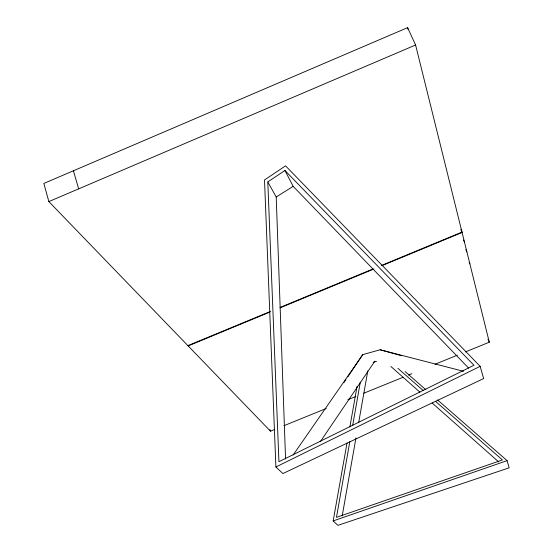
<?xml version="1.0" encoding="UTF-8"?>
<svg xmlns="http://www.w3.org/2000/svg" width="553" height="553" viewBox="0 0 553 553"><rect width="100%" height="100%" fill="white"/><g stroke="black" fill="none" stroke-linecap="round" stroke-linejoin="round"><path stroke-width="0.83" d="M349.807 441.695L336.473 517.352L502.414 459.965L435.564 401.354M352.655 425.54L360.3 382.185M342.196 515.942L355.959 437.935M358.655 422.679L367.78 370.952M437.554 399.93L507.101 460.642L509.154 467.831L337.897 525.35L333.183 520.912L347.021 442.974M349.876 426.875L357.1 386.208M343.973 382.579L345.901 379.711M347.823 376.842L362.74 354.639L380.118 349.766L463.525 371.298M320.228 441.812L374.886 361.123M293.083 455.078L362.74 354.639M267.797 181.93L284.933 170.49L473.976 365.27L278.94 461.707L267.797 181.93L276.21 196.979L285.562 458.969M276.21 196.979L293.159 186.326L468.647 368.132M275.899 466.988L480.163 366.349L483.647 378.563L282.873 473.555L275.899 466.988L264.507 179.96L285.555 165.838L480.163 366.349M465.405 351.915L489.294 342.203L415.593 44.993L407.602 27.65L43.846 183.444L48.858 201.589L270.472 431.181L274.44 429.57M48.858 201.589L415.593 44.993M187.896 345.632L270.479 311.422M280.012 307.482L372.777 269.055M381.542 265.426L461.99 232.108L460.96 229.778M188.172 345.922L269.912 312.072M280.226 307.8L373.932 268.993M381.874 265.703L462.087 232.488L461.396 230.933M283.959 425.699L326.284 408.487M347.872 399.708L355.862 396.46M363.86 393.211L403.04 377.277M408.632 375.003L411.833 373.697M435.017 364.268L457.407 355.164M333.183 520.912L507.101 460.642M373.24 362.222L376.531 361.344M380.118 349.766L401.651 355.752M405.059 371.554L425.858 389.713M397.918 368.353L423.232 390.542M390.86 366.445L419.934 392.188M432.211 403.054L498.751 461.969M284.933 170.49L293.159 186.326M465.785 249.673L466.898 251.898M469.138 262.385L469.863 263.85M487.946 339.107L489.294 342.203M461.057 229.336L461.7 230.933M463.594 240.043L464.541 242.387M269.94 429.605L270.472 431.181M73.411 170.78L78.664 188.863M407.602 27.65L408.031 29.323"/></g></svg>
